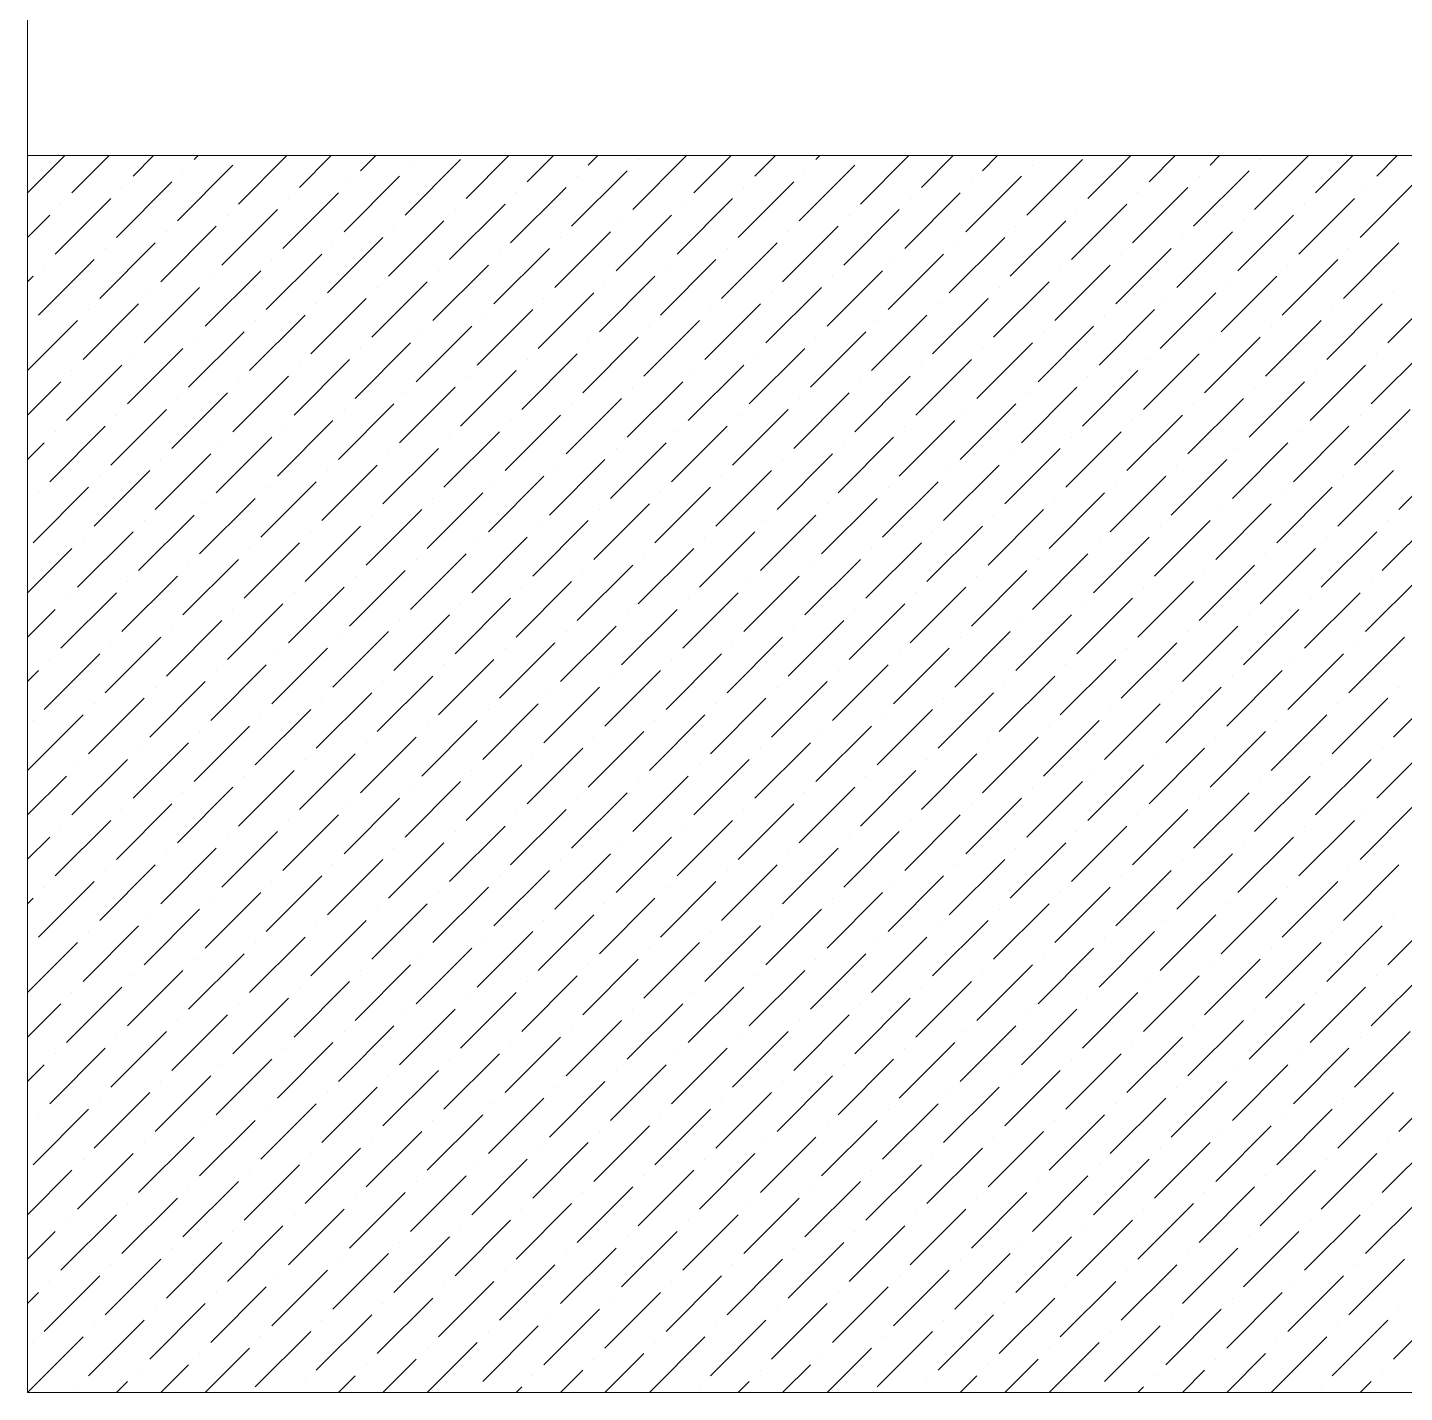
# Model space of a CAD drawing. Header units: millimetres. Extents: x 0 to 297, y 0 to 210.
# Drawn here: x 0 to 4.454, y 0 to 4.414 of the extents above; entities that cross this region are included whole.
import ezdxf

# ---------------------------------------------------------------- set-up
doc = ezdxf.new("R2010")
doc.units = ezdxf.units.MM
doc.layers.add('1', color=7, linetype='Continuous', true_color=0xffffff)

msp = doc.modelspace()

# ---------------------------------------------------------------- linework, layer by layer
at = {"layer": '1', "color": 7, "linetype": 'Continuous', "lineweight": 13}
for p, q in [((0.00002, 209.80001), (0.00002, 0.00001)), ((0.00002, 0.00001), (296.75714, 0.00001))]:
    msp.add_line(p, q, dxfattribs=at)
at = {"layer": '1', "color": 6, "linetype": 'Continuous', "lineweight": 18}
msp.add_line((0.00002, 4.00001), (6.00002, 4.00001), dxfattribs=at)
at = {"layer": '1', "color": 6, "linetype": 'Continuous', "lineweight": 13}
for p, q in [((0.00002, 3.87949), (0.12054, 4.00001)), ((0.14368, 3.87947), (0.26423, 4.00001)), ((0.34125, 3.93335), (0.40791, 4.00001)), ((0.48493, 3.78967), (0.66454, 3.96927)), ((0.53882, 3.98723), (0.5516, 4.00001)), ((0.6825, 3.84355), (0.83896, 4.00001)), ((0.88007, 3.89743), (0.98265, 4.00001)), ((1.07763, 3.95131), (1.12633, 4.00001)), ((1.22131, 3.80763), (1.40092, 3.98723)), ((1.23928, 3.96927), (1.23928, 3.96927)), ((1.41888, 3.86151), (1.55738, 4.00001)), ((1.61645, 3.91539), (1.70107, 4.00001)), ((1.81401, 3.96927), (1.84475, 4.00001)), ((1.9577, 3.82559), (2.13212, 4.00001)), ((1.97566, 3.98723), (1.97566, 3.98723)), ((2.15526, 3.87947), (2.2758, 4.00001)), ((2.35283, 3.93335), (2.41949, 4.00001)), ((2.49651, 3.78967), (2.67612, 3.96927)), ((2.55039, 3.98723), (2.56317, 4.00001)), ((2.69408, 3.84355), (2.85054, 4.00001)), ((2.89164, 3.89743), (2.99422, 4.00001)), ((3.08921, 3.95131), (3.13791, 4.00001)), ((3.23289, 3.80763), (3.4125, 3.98723)), ((3.25085, 3.96927), (3.25085, 3.96927)), ((3.43046, 3.86151), (3.56896, 4.00001)), ((3.62802, 3.91539), (3.71265, 4.00001)), ((3.82559, 3.96927), (3.85633, 4.00001)), ((3.96927, 3.82559), (4.1437, 4.00001)), ((3.98723, 3.98723), (3.98723, 3.98723)), ((4.16684, 3.87947), (4.28738, 4.00001)), ((4.3644, 3.93335), (4.43107, 4.00001)), ((0.50289, 3.95131), (0.50289, 3.95131)), ((1.02375, 3.75375), (1.20335, 3.93335)), ((1.76013, 3.77171), (1.93974, 3.95131)), ((1.77809, 3.93335), (1.77809, 3.93335)), ((2.51447, 3.95131), (2.51447, 3.95131)), ((3.03533, 3.75375), (3.21493, 3.93335)), ((3.77171, 3.77171), (3.95131, 3.95131)), ((3.78967, 3.93335), (3.78967, 3.93335)), ((0.28737, 3.73579), (0.46697, 3.91539)), ((0.30533, 3.89743), (0.30533, 3.89743)), ((0.82618, 3.69987), (1.00579, 3.87947)), ((1.04171, 3.91539), (1.04171, 3.91539)), ((1.56256, 3.71783), (1.74217, 3.89743)), ((1.58053, 3.87947), (1.58053, 3.87947)), ((2.29895, 3.73579), (2.47855, 3.91539)), ((2.31691, 3.89743), (2.31691, 3.89743)), ((2.83776, 3.69987), (3.01737, 3.87947)), ((3.05329, 3.91539), (3.05329, 3.91539)), ((3.57414, 3.71783), (3.75375, 3.89743)), ((3.5921, 3.87947), (3.5921, 3.87947)), ((4.31052, 3.73579), (4.49013, 3.91539)), ((4.32848, 3.89743), (4.32848, 3.89743)), ((0.0898, 3.68191), (0.26941, 3.86151)), ((0.10776, 3.84355), (0.10776, 3.84355)), ((0.84414, 3.86151), (0.84414, 3.86151)), ((1.365, 3.66394), (1.5446, 3.84355)), ((2.10138, 3.68191), (2.28099, 3.86151)), ((2.11934, 3.84355), (2.11934, 3.84355)), ((2.85572, 3.86151), (2.85572, 3.86151)), ((3.37658, 3.66394), (3.55618, 3.84355)), ((4.11296, 3.68191), (4.29256, 3.86151)), ((4.13092, 3.84355), (4.13092, 3.84355)), ((0.00002, 3.73581), (0.07184, 3.80763)), ((0.62862, 3.64598), (0.80822, 3.82559)), ((0.64658, 3.80763), (0.64658, 3.80763)), ((1.16743, 3.61006), (1.34704, 3.78967)), ((1.38296, 3.82559), (1.38296, 3.82559)), ((1.90381, 3.62802), (2.08342, 3.80763)), ((1.92177, 3.78967), (1.92177, 3.78967)), ((2.6402, 3.64598), (2.8198, 3.82559)), ((2.65816, 3.80763), (2.65816, 3.80763)), ((3.17901, 3.61006), (3.35862, 3.78967)), ((3.39454, 3.82559), (3.39454, 3.82559)), ((3.91539, 3.62802), (4.095, 3.80763)), ((3.93335, 3.78967), (3.93335, 3.78967)), ((0.43105, 3.5921), (0.61066, 3.77171)), ((0.44901, 3.75375), (0.44901, 3.75375)), ((1.18539, 3.77171), (1.18539, 3.77171)), ((1.70625, 3.57414), (1.88585, 3.75375)), ((2.44263, 3.5921), (2.62223, 3.77171)), ((2.46059, 3.75375), (2.46059, 3.75375)), ((3.19697, 3.77171), (3.19697, 3.77171)), ((3.71783, 3.57414), (3.89743, 3.75375)), ((0.23349, 3.53822), (0.41309, 3.71783)), ((0.25145, 3.69987), (0.25145, 3.69987)), ((0.96987, 3.55618), (1.14947, 3.73579)), ((0.98783, 3.71783), (0.98783, 3.71783)), ((1.50868, 3.52026), (1.68829, 3.69987)), ((1.72421, 3.73579), (1.72421, 3.73579)), ((2.24506, 3.53822), (2.42467, 3.71783)), ((2.26302, 3.69987), (2.26302, 3.69987)), ((2.98145, 3.55618), (3.16105, 3.73579)), ((2.99941, 3.71783), (2.99941, 3.71783)), ((3.52026, 3.52026), (3.69987, 3.69987)), ((3.73579, 3.73579), (3.73579, 3.73579)), ((4.25664, 3.53822), (4.43625, 3.71783)), ((4.2746, 3.69987), (4.2746, 3.69987)), ((0.03592, 3.48434), (0.21553, 3.66394)), ((0.7723, 3.5023), (0.95191, 3.68191)), ((0.79026, 3.66394), (0.79026, 3.66394)), ((1.52664, 3.68191), (1.52664, 3.68191)), ((2.0475, 3.48434), (2.2271, 3.66394)), ((2.78388, 3.5023), (2.96348, 3.68191)), ((2.80184, 3.66394), (2.80184, 3.66394)), ((3.53822, 3.68191), (3.53822, 3.68191)), ((4.05908, 3.48434), (4.23868, 3.66394)), ((0.00002, 3.59212), (0.01796, 3.61006)), ((0.05388, 3.64598), (0.05388, 3.64598)), ((0.57474, 3.44842), (0.75434, 3.62802)), ((0.5927, 3.61006), (0.5927, 3.61006)), ((1.31112, 3.46638), (1.49072, 3.64598)), ((1.32908, 3.62802), (1.32908, 3.62802)), ((1.84993, 3.43046), (2.02954, 3.61006)), ((2.06546, 3.64598), (2.06546, 3.64598)), ((2.58631, 3.44842), (2.76592, 3.62802)), ((2.60427, 3.61006), (2.60427, 3.61006)), ((3.32269, 3.46638), (3.5023, 3.64598)), ((3.34066, 3.62802), (3.34066, 3.62802)), ((3.86151, 3.43046), (4.04112, 3.61006)), ((4.07704, 3.64598), (4.07704, 3.64598)), ((0.37717, 3.39454), (0.55678, 3.57414)), ((1.11355, 3.4125), (1.29316, 3.5921)), ((1.13151, 3.57414), (1.13151, 3.57414)), ((1.86789, 3.5921), (1.86789, 3.5921)), ((2.38875, 3.39454), (2.56835, 3.57414)), ((3.12513, 3.4125), (3.30473, 3.5921)), ((3.14309, 3.57414), (3.14309, 3.57414)), ((3.87947, 3.5921), (3.87947, 3.5921)), ((4.40033, 3.39454), (4.57993, 3.57414)), ((0.17961, 3.34066), (0.35921, 3.52026)), ((0.39513, 3.55618), (0.39513, 3.55618)), ((0.91599, 3.35862), (1.09559, 3.53822)), ((0.93395, 3.52026), (0.93395, 3.52026)), ((1.65237, 3.37658), (1.83197, 3.55618)), ((1.67033, 3.53822), (1.67033, 3.53822)), ((2.19118, 3.34066), (2.37079, 3.52026)), ((2.40671, 3.55618), (2.40671, 3.55618)), ((2.92756, 3.35862), (3.10717, 3.53822)), ((2.94552, 3.52026), (2.94552, 3.52026)), ((3.66394, 3.37658), (3.84355, 3.55618)), ((3.68191, 3.53822), (3.68191, 3.53822)), ((4.20276, 3.34066), (4.38236, 3.52026)), ((4.41829, 3.55618), (4.41829, 3.55618)), ((0.19757, 3.5023), (0.19757, 3.5023)), ((0.71842, 3.30473), (0.89803, 3.48434)), ((1.4548, 3.32269), (1.63441, 3.5023)), ((1.47276, 3.48434), (1.47276, 3.48434)), ((2.20914, 3.5023), (2.20914, 3.5023)), ((2.73, 3.30473), (2.9096, 3.48434)), ((3.46638, 3.32269), (3.64598, 3.5023)), ((3.48434, 3.48434), (3.48434, 3.48434)), ((4.22072, 3.5023), (4.22072, 3.5023)), ((0.00002, 3.30476), (0.16164, 3.46638)), ((0.52085, 3.25085), (0.70046, 3.43046)), ((0.73638, 3.46638), (0.73638, 3.46638)), ((1.25724, 3.26881), (1.43684, 3.44842)), ((1.2752, 3.43046), (1.2752, 3.43046)), ((1.99362, 3.28677), (2.17322, 3.46638)), ((2.01158, 3.44842), (2.01158, 3.44842)), ((2.53243, 3.25085), (2.71204, 3.43046)), ((2.74796, 3.46638), (2.74796, 3.46638)), ((3.26881, 3.26881), (3.44842, 3.44842)), ((3.28677, 3.43046), (3.28677, 3.43046)), ((4.00519, 3.28677), (4.1848, 3.46638)), ((4.02315, 3.44842), (4.02315, 3.44842)), ((0.53882, 3.4125), (0.53882, 3.4125)), ((1.05967, 3.21493), (1.23928, 3.39454)), ((1.79605, 3.23289), (1.97566, 3.4125)), ((1.81401, 3.39454), (1.81401, 3.39454)), ((2.55039, 3.4125), (2.55039, 3.4125)), ((3.07125, 3.21493), (3.25085, 3.39454)), ((3.80763, 3.23289), (3.98723, 3.4125)), ((3.82559, 3.39454), (3.82559, 3.39454)), ((0.32329, 3.19697), (0.50289, 3.37658)), ((0.34125, 3.35862), (0.34125, 3.35862)), ((0.8621, 3.16105), (1.04171, 3.34066)), ((1.07763, 3.37658), (1.07763, 3.37658)), ((1.59849, 3.17901), (1.77809, 3.35862)), ((1.61645, 3.34066), (1.61645, 3.34066)), ((2.33487, 3.19697), (2.51447, 3.37658)), ((2.35283, 3.35862), (2.35283, 3.35862)), ((2.87368, 3.16105), (3.05329, 3.34066)), ((3.08921, 3.37658), (3.08921, 3.37658)), ((3.61006, 3.17901), (3.78967, 3.35862)), ((3.62802, 3.34066), (3.62802, 3.34066)), ((4.34644, 3.19697), (4.52605, 3.37658)), ((4.3644, 3.35862), (4.3644, 3.35862)), ((0.12572, 3.14309), (0.30533, 3.32269)), ((0.14368, 3.30473), (0.14368, 3.30473)), ((0.88007, 3.32269), (0.88007, 3.32269)), ((1.40092, 3.12513), (1.58053, 3.30473)), ((2.1373, 3.14309), (2.31691, 3.32269)), ((2.15526, 3.30473), (2.15526, 3.30473)), ((2.89164, 3.32269), (2.89164, 3.32269)), ((3.4125, 3.12513), (3.5921, 3.30473)), ((4.14888, 3.14309), (4.32848, 3.32269)), ((4.16684, 3.30473), (4.16684, 3.30473)), ((0.00002, 3.16107), (0.10776, 3.26881)), ((0.66454, 3.10717), (0.84414, 3.28677)), ((0.6825, 3.26881), (0.6825, 3.26881)), ((1.41888, 3.28677), (1.41888, 3.28677)), ((1.93974, 3.08921), (2.11934, 3.26881)), ((2.67612, 3.10717), (2.85572, 3.28677)), ((2.69408, 3.26881), (2.69408, 3.26881)), ((3.43046, 3.28677), (3.43046, 3.28677)), ((3.95131, 3.08921), (4.13092, 3.26881)), ((0.46697, 3.05329), (0.64658, 3.23289)), ((0.48493, 3.21493), (0.48493, 3.21493)), ((1.20335, 3.07125), (1.38296, 3.25085)), ((1.22131, 3.23289), (1.22131, 3.23289)), ((1.74217, 3.03533), (1.92177, 3.21493)), ((1.9577, 3.25085), (1.9577, 3.25085)), ((2.47855, 3.05329), (2.65816, 3.23289)), ((2.49651, 3.21493), (2.49651, 3.21493)), ((3.21493, 3.07125), (3.39454, 3.25085)), ((3.23289, 3.23289), (3.23289, 3.23289)), ((3.75375, 3.03533), (3.93335, 3.21493)), ((3.96927, 3.25085), (3.96927, 3.25085)), ((0.26941, 2.99941), (0.44901, 3.17901)), ((1.00579, 3.01737), (1.18539, 3.19697)), ((1.02375, 3.17901), (1.02375, 3.17901)), ((1.76013, 3.19697), (1.76013, 3.19697)), ((2.28099, 2.99941), (2.46059, 3.17901)), ((3.01737, 3.01737), (3.19697, 3.19697)), ((3.03533, 3.17901), (3.03533, 3.17901)), ((3.77171, 3.19697), (3.77171, 3.19697)), ((4.29256, 2.99941), (4.47217, 3.17901)), ((0.07184, 2.94552), (0.25145, 3.12513)), ((0.28737, 3.16105), (0.28737, 3.16105)), ((0.80822, 2.96348), (0.98783, 3.14309)), ((0.82618, 3.12513), (0.82618, 3.12513)), ((1.5446, 2.98145), (1.72421, 3.16105)), ((1.56256, 3.14309), (1.56256, 3.14309)), ((2.08342, 2.94552), (2.26302, 3.12513)), ((2.29895, 3.16105), (2.29895, 3.16105)), ((2.8198, 2.96348), (2.99941, 3.14309)), ((2.83776, 3.12513), (2.83776, 3.12513)), ((3.55618, 2.98145), (3.73579, 3.16105)), ((3.57414, 3.14309), (3.57414, 3.14309)), ((4.095, 2.94552), (4.2746, 3.12513)), ((4.31052, 3.16105), (4.31052, 3.16105)), ((0.0898, 3.10717), (0.0898, 3.10717)), ((0.61066, 2.9096), (0.79026, 3.08921)), ((1.34704, 2.92756), (1.52664, 3.10717)), ((1.365, 3.08921), (1.365, 3.08921)), ((2.10138, 3.10717), (2.10138, 3.10717)), ((2.62223, 2.9096), (2.80184, 3.08921)), ((3.35862, 2.92756), (3.53822, 3.10717)), ((3.37658, 3.08921), (3.37658, 3.08921)), ((4.11296, 3.10717), (4.11296, 3.10717)), ((0.00002, 3.01739), (0.05388, 3.07125)), ((0.41309, 2.85572), (0.5927, 3.03533)), ((0.62862, 3.07125), (0.62862, 3.07125)), ((1.14947, 2.87368), (1.32908, 3.05329)), ((1.16743, 3.03533), (1.16743, 3.03533)), ((1.88585, 2.89164), (2.06546, 3.07125)), ((1.90381, 3.05329), (1.90381, 3.05329)), ((2.42467, 2.85572), (2.60427, 3.03533)), ((2.6402, 3.07125), (2.6402, 3.07125)), ((3.16105, 2.87368), (3.34066, 3.05329)), ((3.17901, 3.03533), (3.17901, 3.03533)), ((3.89743, 2.89164), (4.07704, 3.07125)), ((3.91539, 3.05329), (3.91539, 3.05329)), ((4.43625, 2.85572), (4.61585, 3.03533)), ((0.43105, 3.01737), (0.43105, 3.01737)), ((0.95191, 2.8198), (1.13151, 2.99941)), ((1.68829, 2.83776), (1.86789, 3.01737)), ((1.70625, 2.99941), (1.70625, 2.99941)), ((2.44263, 3.01737), (2.44263, 3.01737)), ((2.96348, 2.8198), (3.14309, 2.99941)), ((3.69987, 2.83776), (3.87947, 3.01737)), ((3.71783, 2.99941), (3.71783, 2.99941)), ((0.21553, 2.80184), (0.39513, 2.98145)), ((0.23349, 2.96348), (0.23349, 2.96348)), ((0.75434, 2.76592), (0.93395, 2.94552)), ((0.96987, 2.98145), (0.96987, 2.98145)), ((1.49072, 2.78388), (1.67033, 2.96348)), ((1.50868, 2.94552), (1.50868, 2.94552)), ((2.2271, 2.80184), (2.40671, 2.98145)), ((2.24506, 2.96348), (2.24506, 2.96348)), ((2.76592, 2.76592), (2.94552, 2.94552)), ((2.98145, 2.98145), (2.98145, 2.98145)), ((3.5023, 2.78388), (3.68191, 2.96348)), ((3.52026, 2.94552), (3.52026, 2.94552)), ((4.23868, 2.80184), (4.41829, 2.98145)), ((4.25664, 2.96348), (4.25664, 2.96348)), ((0.01796, 2.74796), (0.19757, 2.92756)), ((0.03592, 2.9096), (0.03592, 2.9096)), ((0.7723, 2.92756), (0.7723, 2.92756)), ((1.29316, 2.73), (1.47276, 2.9096)), ((2.02954, 2.74796), (2.20914, 2.92756)), ((2.0475, 2.9096), (2.0475, 2.9096)), ((2.78388, 2.92756), (2.78388, 2.92756)), ((3.30473, 2.73), (3.48434, 2.9096)), ((4.04112, 2.74796), (4.22072, 2.92756)), ((4.05908, 2.9096), (4.05908, 2.9096)), ((0.55678, 2.71204), (0.73638, 2.89164)), ((0.57474, 2.87368), (0.57474, 2.87368)), ((1.09559, 2.67612), (1.2752, 2.85572)), ((1.31112, 2.89164), (1.31112, 2.89164)), ((1.83197, 2.69408), (2.01158, 2.87368)), ((1.84993, 2.85572), (1.84993, 2.85572)), ((2.56835, 2.71204), (2.74796, 2.89164)), ((2.58631, 2.87368), (2.58631, 2.87368)), ((3.10717, 2.67612), (3.28677, 2.85572)), ((3.32269, 2.89164), (3.32269, 2.89164)), ((3.84355, 2.69408), (4.02315, 2.87368)), ((3.86151, 2.85572), (3.86151, 2.85572)), ((0.35921, 2.65816), (0.53882, 2.83776)), ((0.37717, 2.8198), (0.37717, 2.8198)), ((1.11355, 2.83776), (1.11355, 2.83776)), ((1.63441, 2.6402), (1.81401, 2.8198)), ((2.37079, 2.65816), (2.55039, 2.83776)), ((2.38875, 2.8198), (2.38875, 2.8198)), ((3.12513, 2.83776), (3.12513, 2.83776)), ((3.64598, 2.6402), (3.82559, 2.8198)), ((4.38236, 2.65816), (4.56197, 2.83776)), ((4.40033, 2.8198), (4.40033, 2.8198)), ((0.16164, 2.60427), (0.34125, 2.78388)), ((0.17961, 2.76592), (0.17961, 2.76592)), ((0.89803, 2.62223), (1.07763, 2.80184)), ((0.91599, 2.78388), (0.91599, 2.78388)), ((1.43684, 2.58631), (1.61645, 2.76592)), ((1.65237, 2.80184), (1.65237, 2.80184)), ((2.17322, 2.60427), (2.35283, 2.78388)), ((2.19118, 2.76592), (2.19118, 2.76592)), ((2.9096, 2.62223), (3.08921, 2.80184)), ((2.92756, 2.78388), (2.92756, 2.78388)), ((3.44842, 2.58631), (3.62802, 2.76592)), ((3.66394, 2.80184), (3.66394, 2.80184)), ((4.1848, 2.60427), (4.3644, 2.78388)), ((4.20276, 2.76592), (4.20276, 2.76592)), ((0.00002, 2.58634), (0.14368, 2.73)), ((0.70046, 2.56835), (0.88007, 2.74796)), ((0.71842, 2.73), (0.71842, 2.73)), ((1.4548, 2.74796), (1.4548, 2.74796)), ((1.97566, 2.55039), (2.15526, 2.73)), ((2.71204, 2.56835), (2.89164, 2.74796)), ((2.73, 2.73), (2.73, 2.73)), ((3.46638, 2.74796), (3.46638, 2.74796)), ((3.98723, 2.55039), (4.16684, 2.73)), ((0.50289, 2.51447), (0.6825, 2.69408)), ((0.52085, 2.67612), (0.52085, 2.67612)), ((1.23928, 2.53243), (1.41888, 2.71204)), ((1.25724, 2.69408), (1.25724, 2.69408)), ((1.77809, 2.49651), (1.9577, 2.67612)), ((1.99362, 2.71204), (1.99362, 2.71204)), ((2.51447, 2.51447), (2.69408, 2.69408)), ((2.53243, 2.67612), (2.53243, 2.67612)), ((3.25085, 2.53243), (3.43046, 2.71204)), ((3.26881, 2.69408), (3.26881, 2.69408)), ((3.78967, 2.49651), (3.96927, 2.67612)), ((4.00519, 2.71204), (4.00519, 2.71204)), ((0.30533, 2.46059), (0.48493, 2.6402)), ((1.04171, 2.47855), (1.22131, 2.65816)), ((1.05967, 2.6402), (1.05967, 2.6402)), ((1.79605, 2.65816), (1.79605, 2.65816)), ((2.31691, 2.46059), (2.49651, 2.6402)), ((3.05329, 2.47855), (3.23289, 2.65816)), ((3.07125, 2.6402), (3.07125, 2.6402)), ((3.80763, 2.65816), (3.80763, 2.65816)), ((4.32848, 2.46059), (4.50809, 2.6402)), ((0.10776, 2.40671), (0.28737, 2.58631)), ((0.32329, 2.62223), (0.32329, 2.62223)), ((0.84414, 2.42467), (1.02375, 2.60427)), ((0.8621, 2.58631), (0.8621, 2.58631)), ((1.58053, 2.44263), (1.76013, 2.62223)), ((1.59849, 2.60427), (1.59849, 2.60427)), ((2.11934, 2.40671), (2.29895, 2.58631)), ((2.33487, 2.62223), (2.33487, 2.62223)), ((2.85572, 2.42467), (3.03533, 2.60427)), ((2.87368, 2.58631), (2.87368, 2.58631)), ((3.5921, 2.44263), (3.77171, 2.62223)), ((3.61006, 2.60427), (3.61006, 2.60427)), ((4.13092, 2.40671), (4.31052, 2.58631)), ((4.34644, 2.62223), (4.34644, 2.62223)), ((0.12572, 2.56835), (0.12572, 2.56835)), ((0.64658, 2.37079), (0.82618, 2.55039)), ((1.38296, 2.38875), (1.56256, 2.56835)), ((1.40092, 2.55039), (1.40092, 2.55039)), ((2.1373, 2.56835), (2.1373, 2.56835)), ((2.65816, 2.37079), (2.83776, 2.55039)), ((3.39454, 2.38875), (3.57414, 2.56835)), ((3.4125, 2.55039), (3.4125, 2.55039)), ((4.14888, 2.56835), (4.14888, 2.56835)), ((0.00002, 2.44265), (0.0898, 2.53243)), ((0.44901, 2.31691), (0.62862, 2.49651)), ((0.66454, 2.53243), (0.66454, 2.53243)), ((1.18539, 2.33487), (1.365, 2.51447)), ((1.20335, 2.49651), (1.20335, 2.49651)), ((1.92177, 2.35283), (2.10138, 2.53243)), ((1.93974, 2.51447), (1.93974, 2.51447)), ((2.46059, 2.31691), (2.6402, 2.49651)), ((2.67612, 2.53243), (2.67612, 2.53243)), ((3.19697, 2.33487), (3.37658, 2.51447)), ((3.21493, 2.49651), (3.21493, 2.49651)), ((3.93335, 2.35283), (4.11296, 2.53243)), ((3.95131, 2.51447), (3.95131, 2.51447)), ((0.46697, 2.47855), (0.46697, 2.47855)), ((0.98783, 2.28099), (1.16743, 2.46059)), ((1.72421, 2.29895), (1.90381, 2.47855)), ((1.74217, 2.46059), (1.74217, 2.46059)), ((2.47855, 2.47855), (2.47855, 2.47855)), ((2.99941, 2.28099), (3.17901, 2.46059)), ((3.73579, 2.29895), (3.91539, 2.47855)), ((3.75375, 2.46059), (3.75375, 2.46059)), ((0.25145, 2.26302), (0.43105, 2.44263)), ((0.26941, 2.42467), (0.26941, 2.42467)), ((0.79026, 2.2271), (0.96987, 2.40671)), ((1.00579, 2.44263), (1.00579, 2.44263)), ((1.52664, 2.24506), (1.70625, 2.42467)), ((1.5446, 2.40671), (1.5446, 2.40671)), ((2.26302, 2.26302), (2.44263, 2.44263)), ((2.28099, 2.42467), (2.28099, 2.42467)), ((2.80184, 2.2271), (2.98145, 2.40671)), ((3.01737, 2.44263), (3.01737, 2.44263)), ((3.53822, 2.24506), (3.71783, 2.42467)), ((3.55618, 2.40671), (3.55618, 2.40671)), ((4.2746, 2.26302), (4.45421, 2.44263)), ((4.29256, 2.42467), (4.29256, 2.42467)), ((0.05388, 2.20914), (0.23349, 2.38875)), ((0.07184, 2.37079), (0.07184, 2.37079)), ((0.80822, 2.38875), (0.80822, 2.38875)), ((1.32908, 2.19118), (1.50868, 2.37079)), ((2.06546, 2.20914), (2.24506, 2.38875)), ((2.08342, 2.37079), (2.08342, 2.37079)), ((2.8198, 2.38875), (2.8198, 2.38875)), ((3.34066, 2.19118), (3.52026, 2.37079)), ((4.07704, 2.20914), (4.25664, 2.38875)), ((4.095, 2.37079), (4.095, 2.37079)), ((0.00002, 2.29897), (0.03592, 2.33487)), ((0.5927, 2.17322), (0.7723, 2.35283)), ((0.61066, 2.33487), (0.61066, 2.33487)), ((1.13151, 2.1373), (1.31112, 2.31691)), ((1.34704, 2.35283), (1.34704, 2.35283)), ((1.86789, 2.15526), (2.0475, 2.33487)), ((1.88585, 2.31691), (1.88585, 2.31691)), ((2.60427, 2.17322), (2.78388, 2.35283)), ((2.62223, 2.33487), (2.62223, 2.33487)), ((3.14309, 2.1373), (3.32269, 2.31691)), ((3.35862, 2.35283), (3.35862, 2.35283)), ((3.87947, 2.15526), (4.05908, 2.33487)), ((3.89743, 2.31691), (3.89743, 2.31691)), ((0.39513, 2.11934), (0.57474, 2.29895)), ((0.41309, 2.28099), (0.41309, 2.28099)), ((1.14947, 2.29895), (1.14947, 2.29895)), ((1.67033, 2.10138), (1.84993, 2.28099)), ((2.40671, 2.11934), (2.58631, 2.29895)), ((2.42467, 2.28099), (2.42467, 2.28099)), ((3.16105, 2.29895), (3.16105, 2.29895)), ((3.68191, 2.10138), (3.86151, 2.28099)), ((4.41829, 2.11934), (4.59789, 2.29895)), ((4.43625, 2.28099), (4.43625, 2.28099)), ((0.19757, 2.06546), (0.37717, 2.24506)), ((0.21553, 2.2271), (0.21553, 2.2271)), ((0.93395, 2.08342), (1.11355, 2.26302)), ((0.95191, 2.24506), (0.95191, 2.24506)), ((1.47276, 2.0475), (1.65237, 2.2271)), ((1.68829, 2.26302), (1.68829, 2.26302)), ((2.20914, 2.06546), (2.38875, 2.24506)), ((2.2271, 2.2271), (2.2271, 2.2271)), ((2.94552, 2.08342), (3.12513, 2.26302)), ((2.96348, 2.24506), (2.96348, 2.24506)), ((3.48434, 2.0475), (3.66394, 2.2271)), ((3.69987, 2.26302), (3.69987, 2.26302)), ((4.22072, 2.06546), (4.40033, 2.24506)), ((4.23868, 2.2271), (4.23868, 2.2271)), ((0.00002, 2.0116), (0.17961, 2.19118)), ((0.73638, 2.02954), (0.91599, 2.20914)), ((0.75434, 2.19118), (0.75434, 2.19118)), ((1.49072, 2.20914), (1.49072, 2.20914)), ((2.01158, 2.01158), (2.19118, 2.19118)), ((2.74796, 2.02954), (2.92756, 2.20914)), ((2.76592, 2.19118), (2.76592, 2.19118)), ((3.5023, 2.20914), (3.5023, 2.20914)), ((4.02315, 2.01158), (4.20276, 2.19118)), ((0.01796, 2.17322), (0.01796, 2.17322)), ((0.53882, 1.97566), (0.71842, 2.15526)), ((1.2752, 1.99362), (1.4548, 2.17322)), ((1.29316, 2.15526), (1.29316, 2.15526)), ((2.02954, 2.17322), (2.02954, 2.17322)), ((2.55039, 1.97566), (2.73, 2.15526)), ((3.28677, 1.99362), (3.46638, 2.17322)), ((3.30473, 2.15526), (3.30473, 2.15526)), ((4.04112, 2.17322), (4.04112, 2.17322)), ((0.34125, 1.92177), (0.52085, 2.10138)), ((0.55678, 2.1373), (0.55678, 2.1373)), ((1.07763, 1.93974), (1.25724, 2.11934)), ((1.09559, 2.10138), (1.09559, 2.10138)), ((1.81401, 1.9577), (1.99362, 2.1373)), ((1.83197, 2.11934), (1.83197, 2.11934)), ((2.35283, 1.92177), (2.53243, 2.10138)), ((2.56835, 2.1373), (2.56835, 2.1373)), ((3.08921, 1.93974), (3.26881, 2.11934)), ((3.10717, 2.10138), (3.10717, 2.10138)), ((3.82559, 1.9577), (4.00519, 2.1373)), ((3.84355, 2.11934), (3.84355, 2.11934)), ((4.3644, 1.92177), (4.54401, 2.10138)), ((0.35921, 2.08342), (0.35921, 2.08342)), ((0.88007, 1.88585), (1.05967, 2.06546)), ((1.61645, 1.90381), (1.79605, 2.08342)), ((1.63441, 2.06546), (1.63441, 2.06546)), ((2.37079, 2.08342), (2.37079, 2.08342)), ((2.89164, 1.88585), (3.07125, 2.06546)), ((3.62802, 1.90381), (3.80763, 2.08342)), ((3.64598, 2.06546), (3.64598, 2.06546)), ((4.38236, 2.08342), (4.38236, 2.08342)), ((0.14368, 1.86789), (0.32329, 2.0475)), ((0.16164, 2.02954), (0.16164, 2.02954)), ((0.6825, 1.83197), (0.8621, 2.01158)), ((0.89803, 2.0475), (0.89803, 2.0475)), ((1.41888, 1.84993), (1.59849, 2.02954)), ((1.43684, 2.01158), (1.43684, 2.01158)), ((2.15526, 1.86789), (2.33487, 2.0475)), ((2.17322, 2.02954), (2.17322, 2.02954)), ((2.69408, 1.83197), (2.87368, 2.01158)), ((2.9096, 2.0475), (2.9096, 2.0475)), ((3.43046, 1.84993), (3.61006, 2.02954)), ((3.44842, 2.01158), (3.44842, 2.01158)), ((4.16684, 1.86789), (4.34644, 2.0475)), ((4.1848, 2.02954), (4.1848, 2.02954)), ((0.00002, 1.86791), (0.12572, 1.99362)), ((0.70046, 1.99362), (0.70046, 1.99362)), ((1.22131, 1.79605), (1.40092, 1.97566)), ((1.9577, 1.81401), (2.1373, 1.99362)), ((1.97566, 1.97566), (1.97566, 1.97566)), ((2.71204, 1.99362), (2.71204, 1.99362)), ((3.23289, 1.79605), (3.4125, 1.97566)), ((3.96927, 1.81401), (4.14888, 1.99362)), ((3.98723, 1.97566), (3.98723, 1.97566)), ((0.48493, 1.77809), (0.66454, 1.9577)), ((0.50289, 1.93974), (0.50289, 1.93974)), ((1.02375, 1.74217), (1.20335, 1.92177)), ((1.23928, 1.9577), (1.23928, 1.9577)), ((1.76013, 1.76013), (1.93974, 1.93974)), ((1.77809, 1.92177), (1.77809, 1.92177)), ((2.49651, 1.77809), (2.67612, 1.9577)), ((2.51447, 1.93974), (2.51447, 1.93974)), ((3.03533, 1.74217), (3.21493, 1.92177)), ((3.25085, 1.9577), (3.25085, 1.9577)), ((3.77171, 1.76013), (3.95131, 1.93974)), ((3.78967, 1.92177), (3.78967, 1.92177)), ((0.28737, 1.72421), (0.46697, 1.90381)), ((0.30533, 1.88585), (0.30533, 1.88585)), ((1.04171, 1.90381), (1.04171, 1.90381)), ((1.56256, 1.70625), (1.74217, 1.88585)), ((2.29895, 1.72421), (2.47855, 1.90381)), ((2.31691, 1.88585), (2.31691, 1.88585)), ((3.05329, 1.90381), (3.05329, 1.90381)), ((3.57414, 1.70625), (3.75375, 1.88585)), ((4.31052, 1.72421), (4.49013, 1.90381)), ((4.32848, 1.88585), (4.32848, 1.88585)), ((0.0898, 1.67033), (0.26941, 1.84993)), ((0.10776, 1.83197), (0.10776, 1.83197)), ((0.82618, 1.68829), (1.00579, 1.86789)), ((0.84414, 1.84993), (0.84414, 1.84993)), ((1.365, 1.65237), (1.5446, 1.83197)), ((1.58053, 1.86789), (1.58053, 1.86789)), ((2.10138, 1.67033), (2.28099, 1.84993)), ((2.11934, 1.83197), (2.11934, 1.83197)), ((2.83776, 1.68829), (3.01737, 1.86789)), ((2.85572, 1.84993), (2.85572, 1.84993)), ((3.37658, 1.65237), (3.55618, 1.83197)), ((3.5921, 1.86789), (3.5921, 1.86789)), ((4.11296, 1.67033), (4.29256, 1.84993)), ((4.13092, 1.83197), (4.13092, 1.83197)), ((0.00002, 1.72423), (0.07184, 1.79605)), ((0.62862, 1.63441), (0.80822, 1.81401)), ((0.64658, 1.79605), (0.64658, 1.79605)), ((1.38296, 1.81401), (1.38296, 1.81401)), ((1.90381, 1.61645), (2.08342, 1.79605)), ((2.6402, 1.63441), (2.8198, 1.81401)), ((2.65816, 1.79605), (2.65816, 1.79605)), ((3.39454, 1.81401), (3.39454, 1.81401)), ((3.91539, 1.61645), (4.095, 1.79605)), ((0.43105, 1.58053), (0.61066, 1.76013)), ((0.44901, 1.74217), (0.44901, 1.74217)), ((1.16743, 1.59849), (1.34704, 1.77809)), ((1.18539, 1.76013), (1.18539, 1.76013)), ((1.70625, 1.56256), (1.88585, 1.74217)), ((1.92177, 1.77809), (1.92177, 1.77809)), ((2.44263, 1.58053), (2.62223, 1.76013)), ((2.46059, 1.74217), (2.46059, 1.74217)), ((3.17901, 1.59849), (3.35862, 1.77809)), ((3.19697, 1.76013), (3.19697, 1.76013)), ((3.71783, 1.56256), (3.89743, 1.74217)), ((3.93335, 1.77809), (3.93335, 1.77809)), ((0.23349, 1.52664), (0.41309, 1.70625)), ((0.96987, 1.5446), (1.14947, 1.72421)), ((0.98783, 1.70625), (0.98783, 1.70625)), ((1.72421, 1.72421), (1.72421, 1.72421)), ((2.24506, 1.52664), (2.42467, 1.70625)), ((2.98145, 1.5446), (3.16105, 1.72421)), ((2.99941, 1.70625), (2.99941, 1.70625)), ((3.73579, 1.72421), (3.73579, 1.72421)), ((4.25664, 1.52664), (4.43625, 1.70625)), ((0.03592, 1.47276), (0.21553, 1.65237)), ((0.25145, 1.68829), (0.25145, 1.68829)), ((0.7723, 1.49072), (0.95191, 1.67033)), ((0.79026, 1.65237), (0.79026, 1.65237)), ((1.50868, 1.50868), (1.68829, 1.68829)), ((1.52664, 1.67033), (1.52664, 1.67033)), ((2.0475, 1.47276), (2.2271, 1.65237)), ((2.26302, 1.68829), (2.26302, 1.68829)), ((2.78388, 1.49072), (2.96348, 1.67033)), ((2.80184, 1.65237), (2.80184, 1.65237)), ((3.52026, 1.50868), (3.69987, 1.68829)), ((3.53822, 1.67033), (3.53822, 1.67033)), ((4.05908, 1.47276), (4.23868, 1.65237)), ((4.2746, 1.68829), (4.2746, 1.68829)), ((0.05388, 1.63441), (0.05388, 1.63441)), ((0.57474, 1.43684), (0.75434, 1.61645)), ((1.31112, 1.4548), (1.49072, 1.63441)), ((1.32908, 1.61645), (1.32908, 1.61645)), ((2.06546, 1.63441), (2.06546, 1.63441)), ((2.58631, 1.43684), (2.76592, 1.61645)), ((3.32269, 1.4548), (3.5023, 1.63441)), ((3.34066, 1.61645), (3.34066, 1.61645)), ((4.07704, 1.63441), (4.07704, 1.63441)), ((0.00002, 1.58055), (0.01796, 1.59849)), ((0.37717, 1.38296), (0.55678, 1.56256)), ((0.5927, 1.59849), (0.5927, 1.59849)), ((1.11355, 1.40092), (1.29316, 1.58053)), ((1.13151, 1.56256), (1.13151, 1.56256)), ((1.84993, 1.41888), (2.02954, 1.59849)), ((1.86789, 1.58053), (1.86789, 1.58053)), ((2.38875, 1.38296), (2.56835, 1.56256)), ((2.60427, 1.59849), (2.60427, 1.59849)), ((3.12513, 1.40092), (3.30473, 1.58053)), ((3.14309, 1.56256), (3.14309, 1.56256)), ((3.86151, 1.41888), (4.04112, 1.59849)), ((3.87947, 1.58053), (3.87947, 1.58053)), ((4.40033, 1.38296), (4.57993, 1.56256)), ((0.39513, 1.5446), (0.39513, 1.5446)), ((0.91599, 1.34704), (1.09559, 1.52664)), ((1.65237, 1.365), (1.83197, 1.5446)), ((1.67033, 1.52664), (1.67033, 1.52664)), ((2.40671, 1.5446), (2.40671, 1.5446)), ((2.92756, 1.34704), (3.10717, 1.52664)), ((3.66394, 1.365), (3.84355, 1.5446)), ((3.68191, 1.52664), (3.68191, 1.52664)), ((4.41829, 1.5446), (4.41829, 1.5446)), ((0.17961, 1.32908), (0.35921, 1.50868)), ((0.19757, 1.49072), (0.19757, 1.49072)), ((0.71842, 1.29316), (0.89803, 1.47276)), ((0.93395, 1.50868), (0.93395, 1.50868)), ((1.4548, 1.31112), (1.63441, 1.49072)), ((1.47276, 1.47276), (1.47276, 1.47276)), ((2.19118, 1.32908), (2.37079, 1.50868)), ((2.20914, 1.49072), (2.20914, 1.49072)), ((2.73, 1.29316), (2.9096, 1.47276)), ((2.94552, 1.50868), (2.94552, 1.50868)), ((3.46638, 1.31112), (3.64598, 1.49072)), ((3.48434, 1.47276), (3.48434, 1.47276)), ((4.20276, 1.32908), (4.38236, 1.50868)), ((4.22072, 1.49072), (4.22072, 1.49072)), ((0.00002, 1.29318), (0.16164, 1.4548)), ((0.73638, 1.4548), (0.73638, 1.4548)), ((1.25724, 1.25724), (1.43684, 1.43684)), ((1.99362, 1.2752), (2.17322, 1.4548)), ((2.01158, 1.43684), (2.01158, 1.43684)), ((2.74796, 1.4548), (2.74796, 1.4548)), ((3.26881, 1.25724), (3.44842, 1.43684)), ((4.00519, 1.2752), (4.1848, 1.4548)), ((4.02315, 1.43684), (4.02315, 1.43684)), ((0.52085, 1.23928), (0.70046, 1.41888)), ((0.53882, 1.40092), (0.53882, 1.40092)), ((1.05967, 1.20335), (1.23928, 1.38296)), ((1.2752, 1.41888), (1.2752, 1.41888)), ((1.79605, 1.22131), (1.97566, 1.40092)), ((1.81401, 1.38296), (1.81401, 1.38296)), ((2.53243, 1.23928), (2.71204, 1.41888)), ((2.55039, 1.40092), (2.55039, 1.40092)), ((3.07125, 1.20335), (3.25085, 1.38296)), ((3.28677, 1.41888), (3.28677, 1.41888)), ((3.80763, 1.22131), (3.98723, 1.40092)), ((3.82559, 1.38296), (3.82559, 1.38296)), ((0.32329, 1.18539), (0.50289, 1.365)), ((0.34125, 1.34704), (0.34125, 1.34704)), ((1.07763, 1.365), (1.07763, 1.365)), ((1.59849, 1.16743), (1.77809, 1.34704)), ((2.33487, 1.18539), (2.51447, 1.365)), ((2.35283, 1.34704), (2.35283, 1.34704)), ((3.08921, 1.365), (3.08921, 1.365)), ((3.61006, 1.16743), (3.78967, 1.34704)), ((4.34644, 1.18539), (4.52605, 1.365)), ((4.3644, 1.34704), (4.3644, 1.34704)), ((0.12572, 1.13151), (0.30533, 1.31112)), ((0.14368, 1.29316), (0.14368, 1.29316)), ((0.8621, 1.14947), (1.04171, 1.32908)), ((0.88007, 1.31112), (0.88007, 1.31112)), ((1.40092, 1.11355), (1.58053, 1.29316)), ((1.61645, 1.32908), (1.61645, 1.32908)), ((2.1373, 1.13151), (2.31691, 1.31112)), ((2.15526, 1.29316), (2.15526, 1.29316)), ((2.87368, 1.14947), (3.05329, 1.32908)), ((2.89164, 1.31112), (2.89164, 1.31112)), ((3.4125, 1.11355), (3.5921, 1.29316)), ((3.62802, 1.32908), (3.62802, 1.32908)), ((4.14888, 1.13151), (4.32848, 1.31112)), ((4.16684, 1.29316), (4.16684, 1.29316)), ((0.00002, 1.14949), (0.10776, 1.25724)), ((0.66454, 1.09559), (0.84414, 1.2752)), ((0.6825, 1.25724), (0.6825, 1.25724)), ((1.41888, 1.2752), (1.41888, 1.2752)), ((1.93974, 1.07763), (2.11934, 1.25724)), ((2.67612, 1.09559), (2.85572, 1.2752)), ((2.69408, 1.25724), (2.69408, 1.25724)), ((3.43046, 1.2752), (3.43046, 1.2752)), ((3.95131, 1.07763), (4.13092, 1.25724)), ((0.46697, 1.04171), (0.64658, 1.22131)), ((0.48493, 1.20335), (0.48493, 1.20335)), ((1.20335, 1.05967), (1.38296, 1.23928)), ((1.22131, 1.22131), (1.22131, 1.22131)), ((1.74217, 1.02375), (1.92177, 1.20335)), ((1.9577, 1.23928), (1.9577, 1.23928)), ((2.47855, 1.04171), (2.65816, 1.22131)), ((2.49651, 1.20335), (2.49651, 1.20335)), ((3.21493, 1.05967), (3.39454, 1.23928)), ((3.23289, 1.22131), (3.23289, 1.22131)), ((3.75375, 1.02375), (3.93335, 1.20335)), ((3.96927, 1.23928), (3.96927, 1.23928)), ((0.26941, 0.98783), (0.44901, 1.16743)), ((1.00579, 1.00579), (1.18539, 1.18539)), ((1.02375, 1.16743), (1.02375, 1.16743)), ((1.76013, 1.18539), (1.76013, 1.18539)), ((2.28099, 0.98783), (2.46059, 1.16743)), ((3.01737, 1.00579), (3.19697, 1.18539)), ((3.03533, 1.16743), (3.03533, 1.16743)), ((3.77171, 1.18539), (3.77171, 1.18539)), ((4.29256, 0.98783), (4.47217, 1.16743)), ((0.07184, 0.93395), (0.25145, 1.11355)), ((0.28737, 1.14947), (0.28737, 1.14947)), ((0.80822, 0.95191), (0.98783, 1.13151)), ((0.82618, 1.11355), (0.82618, 1.11355)), ((1.5446, 0.96987), (1.72421, 1.14947)), ((1.56256, 1.13151), (1.56256, 1.13151)), ((2.08342, 0.93395), (2.26302, 1.11355)), ((2.29895, 1.14947), (2.29895, 1.14947)), ((2.8198, 0.95191), (2.99941, 1.13151)), ((2.83776, 1.11355), (2.83776, 1.11355)), ((3.55618, 0.96987), (3.73579, 1.14947)), ((3.57414, 1.13151), (3.57414, 1.13151)), ((4.095, 0.93395), (4.2746, 1.11355)), ((4.31052, 1.14947), (4.31052, 1.14947)), ((0.0898, 1.09559), (0.0898, 1.09559)), ((0.61066, 0.89803), (0.79026, 1.07763)), ((1.34704, 0.91599), (1.52664, 1.09559)), ((1.365, 1.07763), (1.365, 1.07763)), ((2.10138, 1.09559), (2.10138, 1.09559)), ((2.62223, 0.89803), (2.80184, 1.07763)), ((3.35862, 0.91599), (3.53822, 1.09559)), ((3.37658, 1.07763), (3.37658, 1.07763)), ((4.11296, 1.09559), (4.11296, 1.09559)), ((0.00002, 1.00581), (0.05388, 1.05967)), ((0.62862, 1.05967), (0.62862, 1.05967)), ((1.14947, 0.8621), (1.32908, 1.04171)), ((1.88585, 0.88007), (2.06546, 1.05967)), ((1.90381, 1.04171), (1.90381, 1.04171)), ((2.6402, 1.05967), (2.6402, 1.05967)), ((3.16105, 0.8621), (3.34066, 1.04171)), ((3.89743, 0.88007), (4.07704, 1.05967)), ((3.91539, 1.04171), (3.91539, 1.04171)), ((0.41309, 0.84414), (0.5927, 1.02375)), ((0.43105, 1.00579), (0.43105, 1.00579)), ((0.95191, 0.80822), (1.13151, 0.98783)), ((1.16743, 1.02375), (1.16743, 1.02375)), ((1.68829, 0.82618), (1.86789, 1.00579)), ((1.70625, 0.98783), (1.70625, 0.98783)), ((2.42467, 0.84414), (2.60427, 1.02375)), ((2.44263, 1.00579), (2.44263, 1.00579)), ((2.96348, 0.80822), (3.14309, 0.98783)), ((3.17901, 1.02375), (3.17901, 1.02375)), ((3.69987, 0.82618), (3.87947, 1.00579)), ((3.71783, 0.98783), (3.71783, 0.98783)), ((4.43625, 0.84414), (4.61585, 1.02375)), ((0.21553, 0.79026), (0.39513, 0.96987)), ((0.23349, 0.95191), (0.23349, 0.95191)), ((0.96987, 0.96987), (0.96987, 0.96987)), ((1.49072, 0.7723), (1.67033, 0.95191)), ((2.2271, 0.79026), (2.40671, 0.96987)), ((2.24506, 0.95191), (2.24506, 0.95191)), ((2.98145, 0.96987), (2.98145, 0.96987)), ((3.5023, 0.7723), (3.68191, 0.95191)), ((4.23868, 0.79026), (4.41829, 0.96987)), ((4.25664, 0.95191), (4.25664, 0.95191)), ((0.01796, 0.73638), (0.19757, 0.91599)), ((0.03592, 0.89803), (0.03592, 0.89803)), ((0.75434, 0.75434), (0.93395, 0.93395)), ((0.7723, 0.91599), (0.7723, 0.91599)), ((1.29316, 0.71842), (1.47276, 0.89803)), ((1.50868, 0.93395), (1.50868, 0.93395)), ((2.02954, 0.73638), (2.20914, 0.91599)), ((2.0475, 0.89803), (2.0475, 0.89803)), ((2.76592, 0.75434), (2.94552, 0.93395)), ((2.78388, 0.91599), (2.78388, 0.91599)), ((3.30473, 0.71842), (3.48434, 0.89803)), ((3.52026, 0.93395), (3.52026, 0.93395)), ((4.04112, 0.73638), (4.22072, 0.91599)), ((4.05908, 0.89803), (4.05908, 0.89803)), ((0.55678, 0.70046), (0.73638, 0.88007)), ((0.57474, 0.8621), (0.57474, 0.8621)), ((1.31112, 0.88007), (1.31112, 0.88007)), ((1.83197, 0.6825), (2.01158, 0.8621)), ((2.56835, 0.70046), (2.74796, 0.88007)), ((2.58631, 0.8621), (2.58631, 0.8621)), ((3.32269, 0.88007), (3.32269, 0.88007)), ((3.84355, 0.6825), (4.02315, 0.8621)), ((0.35921, 0.64658), (0.53882, 0.82618)), ((0.37717, 0.80822), (0.37717, 0.80822)), ((1.09559, 0.66454), (1.2752, 0.84414)), ((1.11355, 0.82618), (1.11355, 0.82618)), ((1.63441, 0.62862), (1.81401, 0.80822)), ((1.84993, 0.84414), (1.84993, 0.84414)), ((2.37079, 0.64658), (2.55039, 0.82618)), ((2.38875, 0.80822), (2.38875, 0.80822)), ((3.10717, 0.66454), (3.28677, 0.84414)), ((3.12513, 0.82618), (3.12513, 0.82618)), ((3.64598, 0.62862), (3.82559, 0.80822)), ((3.86151, 0.84414), (3.86151, 0.84414)), ((4.38236, 0.64658), (4.56197, 0.82618)), ((4.40033, 0.80822), (4.40033, 0.80822)), ((0.16164, 0.5927), (0.34125, 0.7723)), ((0.89803, 0.61066), (1.07763, 0.79026)), ((0.91599, 0.7723), (0.91599, 0.7723)), ((1.65237, 0.79026), (1.65237, 0.79026)), ((2.17322, 0.5927), (2.35283, 0.7723)), ((2.9096, 0.61066), (3.08921, 0.79026)), ((2.92756, 0.7723), (2.92756, 0.7723)), ((3.66394, 0.79026), (3.66394, 0.79026)), ((4.1848, 0.5927), (4.3644, 0.7723)), ((0.00002, 0.57476), (0.14368, 0.71842)), ((0.17961, 0.75434), (0.17961, 0.75434)), ((0.70046, 0.55678), (0.88007, 0.73638)), ((0.71842, 0.71842), (0.71842, 0.71842)), ((1.43684, 0.57474), (1.61645, 0.75434)), ((1.4548, 0.73638), (1.4548, 0.73638)), ((1.97566, 0.53882), (2.15526, 0.71842)), ((2.19118, 0.75434), (2.19118, 0.75434)), ((2.71204, 0.55678), (2.89164, 0.73638)), ((2.73, 0.71842), (2.73, 0.71842)), ((3.44842, 0.57474), (3.62802, 0.75434)), ((3.46638, 0.73638), (3.46638, 0.73638)), ((3.98723, 0.53882), (4.16684, 0.71842)), ((4.20276, 0.75434), (4.20276, 0.75434)), ((0.50289, 0.50289), (0.6825, 0.6825)), ((1.23928, 0.52085), (1.41888, 0.70046)), ((1.25724, 0.6825), (1.25724, 0.6825)), ((1.99362, 0.70046), (1.99362, 0.70046)), ((2.51447, 0.50289), (2.69408, 0.6825)), ((3.25085, 0.52085), (3.43046, 0.70046)), ((3.26881, 0.6825), (3.26881, 0.6825)), ((4.00519, 0.70046), (4.00519, 0.70046)), ((0.30533, 0.44901), (0.48493, 0.62862)), ((0.52085, 0.66454), (0.52085, 0.66454)), ((1.04171, 0.46697), (1.22131, 0.64658)), ((1.05967, 0.62862), (1.05967, 0.62862)), ((1.77809, 0.48493), (1.9577, 0.66454)), ((1.79605, 0.64658), (1.79605, 0.64658)), ((2.31691, 0.44901), (2.49651, 0.62862)), ((2.53243, 0.66454), (2.53243, 0.66454)), ((3.05329, 0.46697), (3.23289, 0.64658)), ((3.07125, 0.62862), (3.07125, 0.62862)), ((3.78967, 0.48493), (3.96927, 0.66454)), ((3.80763, 0.64658), (3.80763, 0.64658)), ((4.32848, 0.44901), (4.50809, 0.62862)), ((0.32329, 0.61066), (0.32329, 0.61066)), ((0.84414, 0.41309), (1.02375, 0.5927)), ((1.58053, 0.43105), (1.76013, 0.61066)), ((1.59849, 0.5927), (1.59849, 0.5927)), ((2.33487, 0.61066), (2.33487, 0.61066)), ((2.85572, 0.41309), (3.03533, 0.5927)), ((3.5921, 0.43105), (3.77171, 0.61066)), ((3.61006, 0.5927), (3.61006, 0.5927)), ((4.34644, 0.61066), (4.34644, 0.61066)), ((0.10776, 0.39513), (0.28737, 0.57474)), ((0.12572, 0.55678), (0.12572, 0.55678)), ((0.64658, 0.35921), (0.82618, 0.53882)), ((0.8621, 0.57474), (0.8621, 0.57474)), ((1.38296, 0.37717), (1.56256, 0.55678)), ((1.40092, 0.53882), (1.40092, 0.53882)), ((2.11934, 0.39513), (2.29895, 0.57474)), ((2.1373, 0.55678), (2.1373, 0.55678)), ((2.65816, 0.35921), (2.83776, 0.53882)), ((2.87368, 0.57474), (2.87368, 0.57474)), ((3.39454, 0.37717), (3.57414, 0.55678)), ((3.4125, 0.53882), (3.4125, 0.53882)), ((4.13092, 0.39513), (4.31052, 0.57474)), ((4.14888, 0.55678), (4.14888, 0.55678)), ((0.00002, 0.43107), (0.0898, 0.52085)), ((0.66454, 0.52085), (0.66454, 0.52085)), ((1.18539, 0.32329), (1.365, 0.50289)), ((1.92177, 0.34125), (2.10138, 0.52085)), ((1.93974, 0.50289), (1.93974, 0.50289)), ((2.67612, 0.52085), (2.67612, 0.52085)), ((3.19697, 0.32329), (3.37658, 0.50289)), ((3.93335, 0.34125), (4.11296, 0.52085)), ((3.95131, 0.50289), (3.95131, 0.50289)), ((0.44901, 0.30533), (0.62862, 0.48493)), ((0.46697, 0.46697), (0.46697, 0.46697)), ((0.98783, 0.26941), (1.16743, 0.44901)), ((1.20335, 0.48493), (1.20335, 0.48493)), ((1.72421, 0.28737), (1.90381, 0.46697)), ((1.74217, 0.44901), (1.74217, 0.44901)), ((2.46059, 0.30533), (2.6402, 0.48493)), ((2.47855, 0.46697), (2.47855, 0.46697)), ((2.99941, 0.26941), (3.17901, 0.44901)), ((3.21493, 0.48493), (3.21493, 0.48493)), ((3.73579, 0.28737), (3.91539, 0.46697)), ((3.75375, 0.44901), (3.75375, 0.44901)), ((0.25145, 0.25145), (0.43105, 0.43105)), ((0.26941, 0.41309), (0.26941, 0.41309)), ((1.00579, 0.43105), (1.00579, 0.43105)), ((1.52664, 0.23349), (1.70625, 0.41309)), ((2.26302, 0.25145), (2.44263, 0.43105)), ((2.28099, 0.41309), (2.28099, 0.41309)), ((3.01737, 0.43105), (3.01737, 0.43105)), ((3.53822, 0.23349), (3.71783, 0.41309)), ((4.2746, 0.25145), (4.45421, 0.43105)), ((4.29256, 0.41309), (4.29256, 0.41309)), ((0.05388, 0.19757), (0.23349, 0.37717)), ((0.07184, 0.35921), (0.07184, 0.35921)), ((0.79026, 0.21553), (0.96987, 0.39513)), ((0.80822, 0.37717), (0.80822, 0.37717)), ((1.32908, 0.17961), (1.50868, 0.35921)), ((1.5446, 0.39513), (1.5446, 0.39513)), ((2.06546, 0.19757), (2.24506, 0.37717)), ((2.08342, 0.35921), (2.08342, 0.35921)), ((2.80184, 0.21553), (2.98145, 0.39513)), ((2.8198, 0.37717), (2.8198, 0.37717)), ((3.34066, 0.17961), (3.52026, 0.35921)), ((3.55618, 0.39513), (3.55618, 0.39513)), ((4.07704, 0.19757), (4.25664, 0.37717)), ((4.095, 0.35921), (4.095, 0.35921)), ((0.00002, 0.28739), (0.03592, 0.32329)), ((0.5927, 0.16164), (0.7723, 0.34125)), ((0.61066, 0.32329), (0.61066, 0.32329)), ((1.34704, 0.34125), (1.34704, 0.34125)), ((1.86789, 0.14368), (2.0475, 0.32329)), ((2.60427, 0.16164), (2.78388, 0.34125)), ((2.62223, 0.32329), (2.62223, 0.32329)), ((3.35862, 0.34125), (3.35862, 0.34125)), ((3.87947, 0.14368), (4.05908, 0.32329)), ((0.39513, 0.10776), (0.57474, 0.28737)), ((0.41309, 0.26941), (0.41309, 0.26941)), ((1.13151, 0.12572), (1.31112, 0.30533)), ((1.14947, 0.28737), (1.14947, 0.28737)), ((1.67033, 0.0898), (1.84993, 0.26941)), ((1.88585, 0.30533), (1.88585, 0.30533)), ((2.40671, 0.10776), (2.58631, 0.28737)), ((2.42467, 0.26941), (2.42467, 0.26941)), ((3.14309, 0.12572), (3.32269, 0.30533)), ((3.16105, 0.28737), (3.16105, 0.28737)), ((3.68191, 0.0898), (3.86151, 0.26941)), ((3.89743, 0.30533), (3.89743, 0.30533)), ((4.41829, 0.10776), (4.59789, 0.28737)), ((4.43625, 0.26941), (4.43625, 0.26941)), ((0.19757, 0.05388), (0.37717, 0.23349)), ((0.93395, 0.07184), (1.11355, 0.25145)), ((0.95191, 0.23349), (0.95191, 0.23349)), ((1.68829, 0.25145), (1.68829, 0.25145)), ((2.20914, 0.05388), (2.38875, 0.23349)), ((2.94552, 0.07184), (3.12513, 0.25145)), ((2.96348, 0.23349), (2.96348, 0.23349)), ((3.69987, 0.25145), (3.69987, 0.25145)), ((4.22072, 0.05388), (4.40033, 0.23349)), ((0.00002, 0.00002), (0.17961, 0.17961)), ((0.21553, 0.21553), (0.21553, 0.21553)), ((0.73638, 0.01796), (0.91599, 0.19757)), ((0.75434, 0.17961), (0.75434, 0.17961)), ((1.47276, 0.03592), (1.65237, 0.21553)), ((1.49072, 0.19757), (1.49072, 0.19757)), ((2.01159, 0.00001), (2.19118, 0.17961)), ((2.2271, 0.21553), (2.2271, 0.21553)), ((2.74796, 0.01796), (2.92756, 0.19757)), ((2.76592, 0.17961), (2.76592, 0.17961)), ((3.48434, 0.03592), (3.66394, 0.21553)), ((3.5023, 0.19757), (3.5023, 0.19757)), ((4.02317, 0.00001), (4.20276, 0.17961)), ((4.23868, 0.21553), (4.23868, 0.21553)), ((0.01796, 0.16164), (0.01796, 0.16164)), ((0.57475, 0.00001), (0.71842, 0.14368)), ((1.29316, 0.14368), (1.29316, 0.14368)), ((1.29317, 0.00001), (1.4548, 0.16164)), ((2.02954, 0.16164), (2.02954, 0.16164)), ((2.58633, 0.00001), (2.73, 0.14368)), ((3.30473, 0.14368), (3.30473, 0.14368)), ((3.30475, 0.00001), (3.46638, 0.16164)), ((4.04112, 0.16164), (4.04112, 0.16164)), ((0.43107, 0.00001), (0.52085, 0.0898)), ((0.55678, 0.12572), (0.55678, 0.12572)), ((1.09559, 0.0898), (1.09559, 0.0898)), ((1.14949, 0.00001), (1.25724, 0.10776)), ((1.83197, 0.10776), (1.83197, 0.10776)), ((1.86791, 0.00001), (1.99362, 0.12572)), ((2.44264, 0.00001), (2.53243, 0.0898)), ((2.56835, 0.12572), (2.56835, 0.12572)), ((3.10717, 0.0898), (3.10717, 0.0898)), ((3.16106, 0.00001), (3.26881, 0.10776)), ((3.84355, 0.10776), (3.84355, 0.10776)), ((3.87948, 0.00001), (4.00519, 0.12572)), ((0.35921, 0.07184), (0.35921, 0.07184)), ((1.0058, 0.00001), (1.05967, 0.05388)), ((1.63441, 0.05388), (1.63441, 0.05388)), ((1.72422, 0.00001), (1.79605, 0.07184)), ((2.37079, 0.07184), (2.37079, 0.07184)), ((3.01738, 0.00001), (3.07125, 0.05388)), ((3.64598, 0.05388), (3.64598, 0.05388)), ((3.7358, 0.00001), (3.80763, 0.07184)), ((4.38236, 0.07184), (4.38236, 0.07184)), ((0.16164, 0.01796), (0.16164, 0.01796)), ((0.28738, 0.00001), (0.32329, 0.03592)), ((0.89803, 0.03592), (0.89803, 0.03592)), ((1.58054, 0.00001), (1.59849, 0.01796)), ((2.17322, 0.01796), (2.17322, 0.01796)), ((2.29896, 0.00001), (2.33487, 0.03592)), ((2.9096, 0.03592), (2.9096, 0.03592)), ((3.59212, 0.00001), (3.61006, 0.01796)), ((4.1848, 0.01796), (4.1848, 0.01796)), ((4.31054, 0.00001), (4.34644, 0.03592))]:
    msp.add_line(p, q, dxfattribs=at)

doc.saveas('drawing.dxf')
